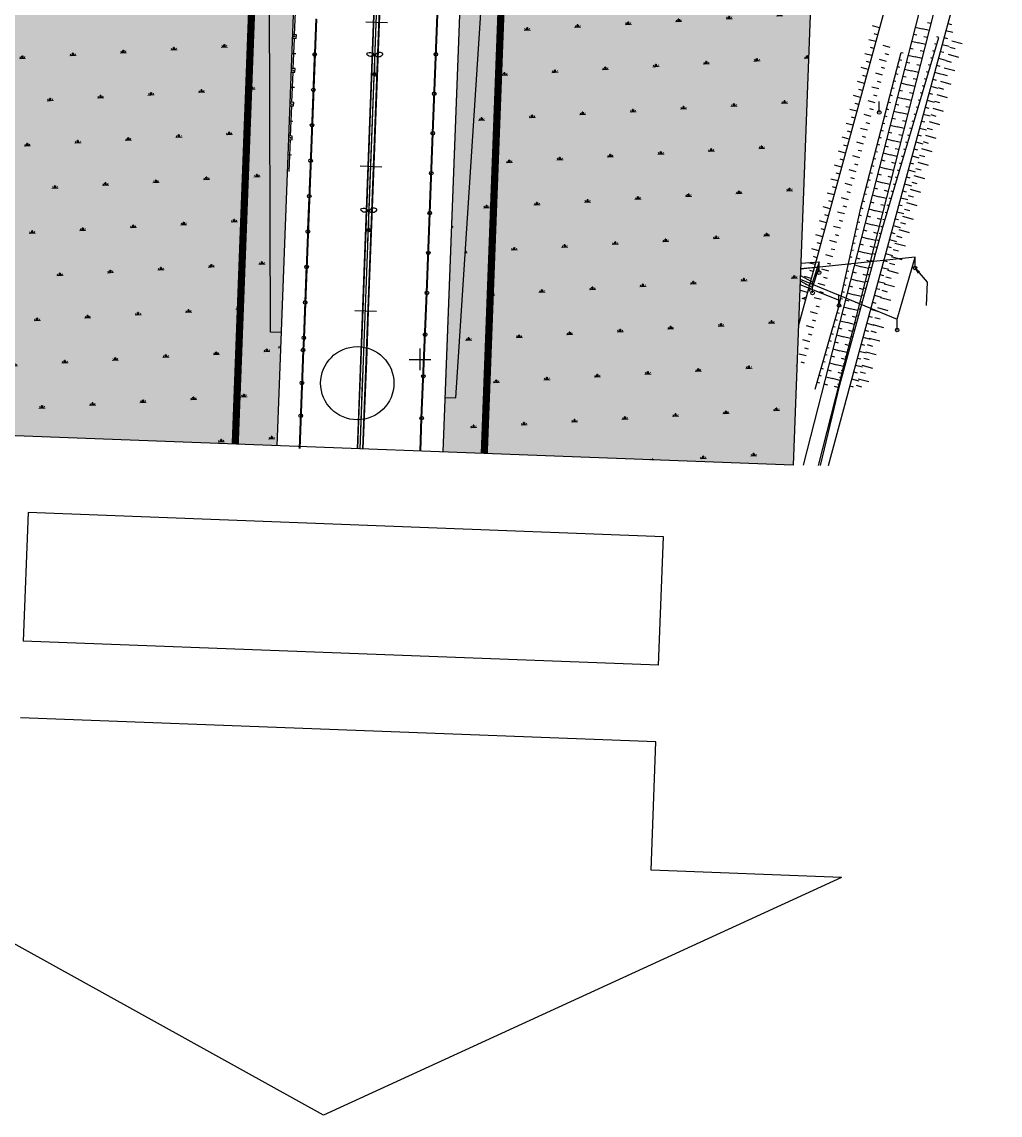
# Model space of a CAD drawing. Extents: x 577299 to 581055, y 2342699 to 2346415.
# Drawn here: x 580740 to 580875.4, y 2342698.6 to 2342850 of the extents above; entities that cross this region are included whole.
import ezdxf

# ---------------------------------------------------------------- set-up
doc = ezdxf.new("R2010")
doc.units = 0
doc.header["$LTSCALE"] = 10
doc.header["$MEASUREMENT"] = 0
for name, pattern in [('ACAD_ISO10W100', [18, 12, -3, 0, -3]), ('CENTER', [2, 1.25, -0.25, 0.25, -0.25]), ('HIDDEN', [0.375, 0.25, -0.125]), ('Tl-nbai2$0$DASHED', [1.5, 1, -0.5])]:
    doc.linetypes.add(name, pattern=pattern)
doc.layers.add('HTCayXanh', color=82, linetype='Continuous', lineweight=20)
for name, color, linetype in [('Long dg', 30, 'Continuous'), ('STALBL', 252, 'Continuous'), ('Tim dg', 6, 'CENTER'), ('Tl-nbai2$0$ELECTRICITY', 252, 'Continuous'), ('Tl-nbai2$0$ELECTRICITY_HTL', 252, 'Continuous'), ('Tl-nbai2$0$GIAOTHONG', 252, 'Continuous'), ('Tl-nbai2$0$KHUNG', 252, 'Continuous'), ('Tl-nbai2$0$KYHIEU', 252, 'Continuous'), ('Tl-nbai2$0$SOTHUA', 252, 'Continuous'), ('Tl-nbai2$0$TALY', 252, 'Continuous'), ('Tl-nbai2$0$THUYVAN', 252, 'Continuous'), ('Topo1$0$AO', 252, 'Continuous'), ('Topo1$0$BOMUONG', 252, 'Continuous'), ('Topo1$0$TALUY', 252, 'Continuous'), ('Vhe', 5, 'Continuous')]:
    doc.layers.add(name, color=color, linetype=linetype)

# ---------------------------------------------------------------- blocks, each defined once
blk = doc.blocks.new('Tl-nbai2$0$KDAY')
at = {"layer": 'Tl-nbai2$0$KYHIEU'}
blk.add_lwpolyline([(0, 0), (0, 1.5)], dxfattribs=at)
blk.add_circle((0, 0), 0.25, dxfattribs=at)
blk = doc.blocks.new('Tl-nbai2$0$LIGHT')
at = {"layer": 'Tl-nbai2$0$ELECTRICITY_HTL'}
for points in [[(-1.1, 2.92, -0.523652), (0, 2.5, -0.549376)], [(1.1, 2.92, 0.523652), (0, 2.5, 0.549376)], [(-0.05, 2.64, -0.420531), (-1.11, 2.75, -0.572241)], [(0.05, 2.64, 0.420531), (1.11, 2.75, 0.572241)]]:
    blk.add_lwpolyline(points, format="xyb", dxfattribs=at)
blk.add_lwpolyline([(0, 0), (0, 2.5)], dxfattribs=at)
for radius in [0.25, 0.125]:
    blk.add_circle((0, 0), radius, dxfattribs=at)
for centre, start, end in [((-0.95, 2.82), 146.5915, 201.9104), ((0.95, 2.82), 338.0896, 33.4085)]:
    blk.add_arc(centre, 0.178, start, end, dxfattribs=at)
blk = doc.blocks.new('STA_TIC')
blk.add_line((0, -0.04165), (0, 0.04165))
blk = doc.blocks.new('LBL_TIC')
blk.add_line((0, -0.04165), (0, 0.04165))

msp = doc.modelspace()

# ---------------------------------------------------------------- hatches: boundary and pattern name
at = {"layer": 'HTCayXanh', "extrusion": (-8.80861e-05, -0.0001149, 1)}
h = msp.add_hatch(dxfattribs=at)
h.set_pattern_fill('SWAMP', color=256, scale=7, angle=44.5822, style=0)
h.set_pattern_definition([(3.2147, (577864.825, 2342974.838), (3.15454, 6.24891), [0.875, -6.125]), (93.2147, (577865.262, 2342974.8625), (-3.834445, 5.8563667), [0.4375, -11.686856]), (93.2147, (577865.371, 2342974.8686), (-3.834445, 5.8563667), [0.35, -11.774356]), (93.2147, (577865.1527, 2342974.8564), (-3.834445, 5.8563667), [0.35, -11.774356]), (63.2147, (577865.4804, 2342974.875), (-3.834445, 5.856367), [0.28, -6.72]), (123.2147, (577865.0435, 2342974.85), (-6.988985, -0.392544), [0.28, -6.72])])
h.paths.add_polyline_path([(580732.15, 2342934.25), (580774.12, 2342919.06), (580774.37, 2342806.96), (580775.87, 2342806.9), (580775.28, 2342791.24), (580726.81, 2342793.07)])
h.paths.add_polyline_path([(580850.62, 2342891.36), (580846.73, 2342788.54), (580798.26, 2342790.37), (580798.56, 2342797.93), (580800.05, 2342797.88), (580807.11, 2342907.11)])
at = {"layer": 'Tim dg', "linetype": 'Continuous', "extrusion": (-8.80861e-05, -0.0001149, 1)}
h = msp.add_hatch(dxfattribs=at)
h.set_pattern_fill('HONEY', color=3, scale=20, angle=-90.4854, style=0)
h.set_pattern_definition([(269.514626, (580965.8098, 2346648.41), (2.1332186, -3.7682063), [2.5, -5]), (29.514626, (580965.8098, 2346648.41), (2.1967531, 3.7315246), [2.5, -5]), (329.514626, (580965.8098, 2346648.41), (4.3299716, -0.0366817), [-5, 2.5])])
h.paths.add_polyline_path([(580809.99, 2343098.88), (580811.48, 2343098.82), (580809.49, 2342968.95), (580805.18, 2342973.3)])
h.paths.add_polyline_path([(580782.47, 2342981.33), (580776.38, 2342978.71), (580785.78, 2343106.97), (580787.28, 2343106.91)])
h.paths.add_polyline_path([(580774.37, 2342806.96), (580775.87, 2342806.9), (580779.88, 2342912.85), (580774.12, 2342919.96)])
h.paths.add_polyline_path([(580807.1, 2342906.92), (580802.55, 2342903.78), (580798.47, 2342797.94), (580800.05, 2342797.88)])
h = msp.add_hatch(dxfattribs=at)
h.set_pattern_fill('HONEY', color=3, scale=20, angle=-90.4854, style=0)
h.set_pattern_definition([(269.514626, (580965.8098, 2346648.41), (2.1332186, -3.7682063), [2.5, -5]), (29.514626, (580965.8098, 2346648.41), (2.1967531, 3.7315246), [2.5, -5]), (329.514626, (580965.8098, 2346648.41), (4.3299716, -0.0366817), [-5, 2.5])])
h.paths.add_polyline_path([(580809.99, 2343098.88), (580811.48, 2343098.82), (580809.49, 2342968.95), (580805.18, 2342973.3)])
h.paths.add_polyline_path([(580782.47, 2342981.33), (580776.38, 2342978.71), (580785.78, 2343106.97), (580787.28, 2343106.91)])
h.paths.add_polyline_path([(580774.37, 2342806.96), (580775.87, 2342806.9), (580779.88, 2342912.85), (580774.12, 2342919.96)])
h.paths.add_polyline_path([(580807.1, 2342906.92), (580802.55, 2342903.78), (580798.47, 2342797.94), (580800.05, 2342797.88)])
h = msp.add_hatch(dxfattribs=at)
h.set_pattern_fill('DOTS', color=96, scale=30, angle=-0.1723, style=0)
h.set_pattern_definition([(359.82768, (580312.6662, 2344288.5223), (0.943135, 1.8721719), [0, -1.875])])
h.paths.add_polyline_path([(580732.15, 2342934.25), (580774.12, 2342919.06), (580774.37, 2342806.96), (580775.87, 2342806.9), (580775.28, 2342791.24), (580726.81, 2342793.07)])
h.paths.add_polyline_path([(580850.62, 2342891.36), (580846.73, 2342788.54), (580798.26, 2342790.37), (580798.56, 2342797.93), (580800.05, 2342797.88), (580807.11, 2342907.11)])

# ---------------------------------------------------------------- linework, layer by layer
at = {"layer": 'Long dg', "ltscale": 0.2, "extrusion": (-8.80861e-05, -0.0001149, 1)}
for p, q in [((580783.85, 2343018.09, 23.92), (580775.28, 2342791.26, 23.89)), ((580783.85, 2343018.09, 23.92), (580775.28, 2342791.26, 23.89)), ((580806.84, 2343017.21, 23.92), (580798.26, 2342790.39, 23.9)), ((580806.84, 2343017.21, 23.92), (580798.26, 2342790.39, 23.9)), ((580774.37, 2342806.98, 19.63), (580774.12, 2342919.99, 7.46)), ((580800.05, 2342797.89, 22.05), (580807.1, 2342906.94, 18.87)), ((580775.87, 2342806.92, 19.63), (580774.37, 2342806.98, 19.63)), ((580798.55, 2342797.95, 22.05), (580800.05, 2342797.89, 22.05))]:
    msp.add_line(p, q, dxfattribs=at)
at = {"layer": 'Tim dg', "linetype": 'ACAD_ISO10W100', "ltscale": 0.3, "extrusion": (-8.80861e-05, -0.0001149, 1), "elevation": 1.01}
msp.add_lwpolyline([(580844.56, 2344294.11), (580831.74, 2343960.74), (580822.05, 2343710.53), (580795.35, 2343017.63), (580786.77, 2342790.8)], dxfattribs=at)
at = {"layer": 'Tim dg', "linetype": 'ACAD_ISO10W100', "ltscale": 0.8, "extrusion": (-8.80861e-05, -0.0001149, 1), "elevation": 1.01}
msp.add_lwpolyline([(580844.56, 2344294.11), (580831.74, 2343960.74), (580822.05, 2343710.53), (580795.35, 2343017.63), (580786.77, 2342790.8)], dxfattribs=at)
at = {"layer": 'Tim dg', "linetype": 'HIDDEN', "ltscale": 10, "extrusion": (-8.80861e-05, -0.0001149, 1), "const_width": 1, "elevation": 1.01}
for points in [[(580809.55, 2343833.52), (580804.82, 2343711.2), (580778.11, 2343018.3), (580769.53, 2342791.45)], [(580809.55, 2343833.52), (580804.82, 2343711.2), (580778.11, 2343018.3), (580769.53, 2342791.45)], [(580844.02, 2343832.12), (580839.29, 2343709.86), (580812.58, 2343016.97), (580804.01, 2342790.15)], [(580844.02, 2343832.12), (580839.29, 2343709.86), (580812.58, 2343016.97), (580804.01, 2342790.15)]]:
    msp.add_lwpolyline(points, dxfattribs=at)
at = {"layer": 'Tim dg', "color": 160, "linetype": 'Continuous', "ltscale": 0.3, "extrusion": (-8.80861e-05, -0.0001149, 1), "elevation": 1.01}
for points in [[(580825.7, 2343814.47), (580821.68, 2343710.54), (580794.97, 2343017.65), (580786.4, 2342790.82)], [(580825.7, 2343814.47), (580821.68, 2343710.54), (580794.97, 2343017.65), (580786.4, 2342790.82)], [(580826.45, 2343814.44), (580822.43, 2343710.51), (580795.72, 2343017.62), (580787.15, 2342790.79)], [(580826.45, 2343814.44), (580822.43, 2343710.51), (580795.72, 2343017.62), (580787.15, 2342790.79)]]:
    msp.add_lwpolyline(points, dxfattribs=at)
at = {"layer": 'Tim dg', "color": 5, "linetype": 'Continuous', "extrusion": (-8.80861e-05, -0.0001149, 1)}
msp.add_circle((580786.4, 2342799.89, -340.36), 5.07, dxfattribs=at)
msp.add_circle((580786.4, 2342799.89, -340.36), 5.07, dxfattribs=at)
at = {"layer": 'Tl-nbai2$0$ELECTRICITY', "extrusion": (-8.80861e-05, -0.0001149, 1)}
for centre in [(580853.09, 2342810.66, -324.2), (580861.15, 2342807.26, -324.88)]:
    msp.add_circle(centre, 0.25, dxfattribs=at)
at = {"layer": 'Tl-nbai2$0$GIAOTHONG', "extrusion": (-8.80861e-05, -0.0001149, 1)}
for p, q in [((580789.02, 2342859.57, 4.24), (580787.2, 2342811.29, 4.09)), ((580789.7, 2342856.34, 4.23), (580788.74, 2342831.35, 4.14)), ((580788.74, 2342831.35, 4.14), (580787.97, 2342811.25, 4.05)), ((580787.2, 2342811.29, 4.09), (580786.62, 2342796.13, 3.97)), ((580787.97, 2342811.25, 4.05), (580787.68, 2342803.01, 4.02)), ((580787.68, 2342803.01, 4.02), (580787.16, 2342790.81, 3.95)), ((580786.62, 2342796.13, 3.97), (580786.42, 2342790.84, 3.94))]:
    msp.add_line(p, q, dxfattribs=at)
at = {"layer": 'Tl-nbai2$0$GIAOTHONG', "linetype": 'Tl-nbai2$0$DASHED', "extrusion": (-8.80861e-05, -0.0001149, 1)}
for p, q in [((580796.85, 2342834.53, 3.99), (580797.72, 2342856.4, 4.06)), ((580779.01, 2342806.2, 3.89), (580780.69, 2342850.35, 4.03)), ((580796.04, 2342812.43, 3.9), (580796.85, 2342834.53, 3.99)), ((580795.31, 2342795.09, 3.83), (580796.04, 2342812.43, 3.9)), ((580778.42, 2342790.86, 3.79), (580779.01, 2342806.2, 3.89)), ((580795.13, 2342790.51, 3.79), (580795.31, 2342795.09, 3.83))]:
    msp.add_line(p, q, dxfattribs=at)
at = {"layer": 'Tl-nbai2$0$KHUNG', "extrusion": (-8.80861e-05, -0.0001149, 1)}
for p, q in [((580795.11, 2342801.7, -14.76), (580795.12, 2342804.7, -14.76)), ((580793.61, 2342803.2, -14.76), (580796.61, 2342803.19, -14.76))]:
    msp.add_line(p, q, dxfattribs=at)
at = {"layer": 'Tl-nbai2$0$KYHIEU', "extrusion": (-8.80861e-05, -0.0001149, 1)}
for p, q in [((580796.81, 2342834.53, 3.99), (580797.68, 2342856.4, 4.06)), ((580796.89, 2342834.53, 3.99), (580797.76, 2342856.39, 4.06)), ((580777.73, 2342848.17, 4.01), (580777.9, 2342852.34, 4.02)), ((580780.65, 2342850.36, 4.03), (580778.96, 2342806.2, 3.89)), ((580780.74, 2342850.35, 4.03), (580779.05, 2342806.19, 3.89)), ((580777.48, 2342848.18, 4.01), (580777.46, 2342847.68, 4.01)), ((580777.46, 2342847.68, 4.01), (580777.96, 2342847.66, 4.01)), ((580777.98, 2342848.16, 4.01), (580777.48, 2342848.18, 4.01)), ((580777.54, 2342843.49, 4), (580777.71, 2342847.67, 4.01)), ((580777.96, 2342847.66, 4.01), (580777.98, 2342848.16, 4.01)), ((580777.38, 2342845.59, 4.01), (580777.88, 2342845.57, 4.01)), ((580777.29, 2342843.5, 4), (580777.27, 2342843.01, 4)), ((580777.27, 2342843.01, 4), (580777.77, 2342842.98, 4)), ((580777.79, 2342843.48, 4), (580777.29, 2342843.5, 4)), ((580777.35, 2342838.82, 3.99), (580777.52, 2342842.99, 4)), ((580777.77, 2342842.98, 4), (580777.79, 2342843.48, 4)), ((580777.19, 2342840.92, 4), (580777.69, 2342840.9, 4)), ((580777.1, 2342838.83, 3.99), (580777.08, 2342838.33, 3.99)), ((580777.08, 2342838.33, 3.99), (580777.58, 2342838.31, 3.99)), ((580777.6, 2342838.81, 3.99), (580777.1, 2342838.83, 3.99)), ((580777.16, 2342834.15, 3.98), (580777.33, 2342838.32, 3.99)), ((580777.58, 2342838.31, 3.99), (580777.6, 2342838.81, 3.99)), ((580777, 2342836.24, 3.98), (580777.5, 2342836.22, 3.98)), ((580776.91, 2342834.16, 3.98), (580776.89, 2342833.66, 3.98)), ((580776.89, 2342833.66, 3.98), (580777.39, 2342833.64, 3.98)), ((580777.41, 2342834.14, 3.98), (580776.91, 2342834.16, 3.98)), ((580776.96, 2342829.22, 3.97), (580777.14, 2342833.65, 3.98)), ((580777.39, 2342833.64, 3.98), (580777.41, 2342834.14, 3.98)), ((580795.99, 2342812.43, 3.9), (580796.81, 2342834.53, 3.99)), ((580796.08, 2342812.42, 3.9), (580796.89, 2342834.53, 3.99)), ((580776.81, 2342831.57, 3.97), (580777.31, 2342831.55, 3.97)), ((580863.62, 2342817.37, -5), (580847.76, 2342815.7, -5.16)), ((580847.79, 2342816.52, -4.14), (580850.35, 2342816.74, -4.14)), ((580850.35, 2342816.74, -4.14), (580849.44, 2342813.92, -4.09)), ((580861.16, 2342808.78, -4.53), (580863.62, 2342817.37, -5)), ((580850.34, 2342815.99, -4.14), (580847.76, 2342815.77, -4.14)), ((580849.44, 2342813.17, -4.09), (580850.34, 2342815.99, -4.14)), ((580847.68, 2342813.6, -4.74), (580853.1, 2342811.43, -3.85)), ((580847.7, 2342814.31, -5.08), (580861.16, 2342808.78, -4.53)), ((580847.7, 2342814.09, -4.11), (580849.44, 2342813.17, -4.09)), ((580849.44, 2342813.92, -4.09), (580847.72, 2342814.82, -4.11)), ((580795.26, 2342795.09, 3.83), (580795.99, 2342812.43, 3.9)), ((580795.35, 2342795.09, 3.83), (580796.08, 2342812.42, 3.9)), ((580778.96, 2342806.2, 3.89), (580778.86, 2342804.51, 3.85)), ((580779.05, 2342806.19, 3.89), (580778.95, 2342804.51, 3.85)), ((580778.86, 2342804.51, 3.85), (580778.37, 2342790.87, 3.79)), ((580778.95, 2342804.51, 3.85), (580778.46, 2342790.86, 3.79)), ((580795.09, 2342790.51, 3.79), (580795.26, 2342795.09, 3.83)), ((580795.18, 2342790.51, 3.79), (580795.35, 2342795.09, 3.83))]:
    msp.add_line(p, q, dxfattribs=at)
at = {"layer": 'Tl-nbai2$0$KYHIEU', "color": 242, "extrusion": (-8.80861e-05, -0.0001149, 1)}
for centre in [(580780.5, 2342845.43, -316.34), (580797.28, 2342845.44, -316.32), (580780.32, 2342840.52, -316.35), (580797.06, 2342839.98, -316.34), (580780.13, 2342835.61, -316.37), (580796.85, 2342834.51, -316.36), (580779.94, 2342830.71, -316.38), (580796.64, 2342828.98, -316.38), (580779.75, 2342825.8, -316.4), (580796.44, 2342823.46, -316.4), (580779.57, 2342820.9, -316.41), (580796.24, 2342817.93, -316.43), (580779.38, 2342815.99, -316.43), (580796.04, 2342812.4, -316.45), (580779.19, 2342811.08, -316.44), (580779, 2342806.18, -316.46), (580795.79, 2342806.63, -316.47), (580778.9, 2342804.49, -316.5), (580778.74, 2342799.94, -316.52), (580795.55, 2342800.85, -316.5), (580778.58, 2342795.39, -316.53), (580795.31, 2342795.07, -316.52)]:
    msp.add_circle(centre, 0.25, dxfattribs=at)
for p in [(580777.72, 2342847.92, 4.01), (580777.53, 2342843.24, 4), (580777.34, 2342838.57, 3.99), (580777.15, 2342833.9, 3.98), (580799.6, 2342821.58, 3.87)]:
    msp.add_point(p, dxfattribs=at)
at = {"layer": 'Tl-nbai2$0$SOTHUA', "extrusion": (-8.80861e-05, -0.0001149, 1)}
for p, q in [((580863.62, 2342815.87, -5.01), (580865.3, 2342813.92, -14.76)), ((580863.62, 2342815.87, -14.76), (580864.26, 2342815.32, -14.76)), ((580863.62, 2342815.87, -14.76), (580864.07, 2342815.16, -14.76)), ((580865.3, 2342813.92, -14.76), (580865.15, 2342810.69, -14.76))]:
    msp.add_line(p, q, dxfattribs=at)
at = {"layer": 'Tl-nbai2$0$TALY', "extrusion": (-8.80861e-05, -0.0001149, 1)}
for p, q in [((580866.66, 2342846.83, -3.59), (580866.37, 2342846.91, -3.89)), ((580866.94, 2342847.8, -3.59), (580866.66, 2342847.89, -3.89)), ((580868.72, 2342847.35, -3.74), (580870.17, 2342846.95, -5.24)), ((580860.19, 2342846.4, -3.9), (580859.23, 2342846.66, -4.9)), ((580859.45, 2342845.57, -4.4), (580859.93, 2342845.44, -3.9)), ((580861.71, 2342845.72, -3.81), (580862, 2342845.65, -4.11)), ((580866.37, 2342845.86, -3.6), (580866.08, 2342845.94, -3.9)), ((580868.2, 2342845.48, -3.74), (580869.64, 2342845.08, -5.24)), ((580869.18, 2342846.21, -4.49), (580868.46, 2342846.42, -3.74)), ((580859.67, 2342844.49, -3.9), (580858.7, 2342844.75, -4.9)), ((580861.2, 2342843.77, -3.78), (580861.49, 2342843.69, -4.08)), ((580861.45, 2342844.75, -3.79), (580861.74, 2342844.67, -4.09)), ((580865.79, 2342843.91, -3.61), (580865.51, 2342844, -3.91)), ((580866.08, 2342844.88, -3.6), (580865.79, 2342844.97, -3.9)), ((580868.66, 2342844.35, -4.49), (580867.94, 2342844.55, -3.74)), ((580859.14, 2342842.58, -3.9), (580858.18, 2342842.84, -4.9)), ((580858.92, 2342843.66, -4.4), (580859.4, 2342843.53, -3.9)), ((580860.94, 2342842.79, -3.76), (580861.23, 2342842.71, -4.06)), ((580865.51, 2342842.94, -3.61), (580865.22, 2342843.02, -3.91)), ((580868.13, 2342842.48, -4.49), (580867.41, 2342842.68, -3.74)), ((580867.67, 2342843.61, -3.74), (580869.12, 2342843.21, -5.24)), ((580858.61, 2342840.67, -3.89), (580857.65, 2342840.93, -4.89)), ((580858.4, 2342841.76, -4.4), (580858.88, 2342841.62, -3.9)), ((580860.43, 2342840.83, -3.72), (580860.72, 2342840.76, -4.02)), ((580860.69, 2342841.81, -3.74), (580860.98, 2342841.73, -4.04)), ((580864.93, 2342840.99, -3.62), (580864.64, 2342841.08, -3.92)), ((580865.22, 2342841.97, -3.62), (580864.93, 2342842.05, -3.92)), ((580867.61, 2342840.61, -4.49), (580866.89, 2342840.81, -3.74)), ((580867.15, 2342841.75, -3.74), (580868.59, 2342841.34, -5.24)), ((580857.87, 2342839.85, -4.39), (580858.35, 2342839.71, -3.89)), ((580860.18, 2342839.85, -3.71), (580860.47, 2342839.78, -4.01)), ((580864.65, 2342840.02, -3.63), (580864.36, 2342840.11, -3.93)), ((580866.62, 2342839.88, -3.74), (580868.07, 2342839.47, -5.24)), ((580858.09, 2342838.76, -3.89), (580857.12, 2342839.03, -4.89)), ((580857.34, 2342837.94, -4.39), (580857.83, 2342837.8, -3.89)), ((580859.67, 2342837.89, -3.67), (580859.96, 2342837.82, -3.97)), ((580859.92, 2342838.87, -3.69), (580860.21, 2342838.8, -3.99)), ((580864.07, 2342838.08, -3.64), (580863.78, 2342838.16, -3.94)), ((580864.36, 2342839.05, -3.63), (580864.07, 2342839.13, -3.93)), ((580866.1, 2342838.01, -3.74), (580867.54, 2342837.6, -5.24)), ((580867.08, 2342838.74, -4.49), (580866.36, 2342838.94, -3.74)), ((580857.56, 2342836.85, -3.89), (580856.6, 2342837.12, -4.89)), ((580859.41, 2342836.92, -3.65), (580859.7, 2342836.84, -3.95)), ((580863.5, 2342836.13, -3.65), (580863.21, 2342836.22, -3.95)), ((580863.78, 2342837.1, -3.64), (580863.5, 2342837.19, -3.94)), ((580866.56, 2342836.87, -4.49), (580865.84, 2342837.07, -3.74)), ((580857.04, 2342834.94, -3.89), (580856.07, 2342835.21, -4.89)), ((580856.82, 2342836.03, -4.39), (580857.3, 2342835.9, -3.89)), ((580858.9, 2342834.96, -3.62), (580859.19, 2342834.88, -3.92)), ((580859.16, 2342835.94, -3.64), (580859.45, 2342835.86, -3.94)), ((580863.21, 2342835.16, -3.65), (580862.92, 2342835.24, -3.95)), ((580866.03, 2342835, -4.48), (580865.31, 2342835.21, -3.73)), ((580865.58, 2342836.14, -3.73), (580867.02, 2342835.73, -5.23)), ((580856.51, 2342833.03, -3.88), (580855.55, 2342833.3, -4.88)), ((580856.29, 2342834.12, -4.38), (580856.77, 2342833.99, -3.88)), ((580858.65, 2342833.98, -3.6), (580858.94, 2342833.9, -3.9)), ((580862.63, 2342833.21, -3.66), (580862.35, 2342833.3, -3.96)), ((580862.92, 2342834.19, -3.66), (580862.63, 2342834.27, -3.96)), ((580865.51, 2342833.13, -4.48), (580864.79, 2342833.34, -3.73)), ((580865.05, 2342834.27, -3.73), (580866.49, 2342833.87, -5.23)), ((580855.77, 2342832.21, -4.38), (580856.25, 2342832.08, -3.88)), ((580858.14, 2342832.02, -3.57), (580858.43, 2342831.95, -3.87)), ((580858.39, 2342833, -3.58), (580858.69, 2342832.93, -3.88)), ((580862.35, 2342832.24, -3.67), (580862.06, 2342832.33, -3.97)), ((580864.53, 2342832.4, -3.73), (580865.97, 2342832, -5.23)), ((580855.99, 2342831.12, -3.88), (580855.02, 2342831.39, -4.88)), ((580855.24, 2342830.3, -4.38), (580855.72, 2342830.17, -3.88)), ((580857.89, 2342831.04, -3.55), (580858.18, 2342830.97, -3.85)), ((580861.77, 2342830.3, -3.68), (580861.48, 2342830.38, -3.98)), ((580862.06, 2342831.27, -3.67), (580861.77, 2342831.35, -3.97)), ((580864, 2342830.53, -3.73), (580865.44, 2342830.13, -5.23)), ((580864.98, 2342831.27, -4.48), (580864.26, 2342831.47, -3.73)), ((580855.46, 2342829.21, -3.88), (580854.5, 2342829.48, -4.88)), ((580857.38, 2342829.09, -3.51), (580857.67, 2342829.01, -3.81)), ((580857.63, 2342830.07, -3.53), (580857.92, 2342829.99, -3.83)), ((580861.48, 2342829.32, -3.68), (580861.2, 2342829.41, -3.98)), ((580863.48, 2342828.67, -3.73), (580864.92, 2342828.26, -5.23)), ((580864.46, 2342829.4, -4.48), (580863.74, 2342829.6, -3.73)), ((580854.93, 2342827.31, -3.87), (580853.97, 2342827.57, -4.87)), ((580854.71, 2342828.39, -4.38), (580855.2, 2342828.26, -3.88)), ((580856.87, 2342827.13, -3.48), (580857.16, 2342827.05, -3.78)), ((580857.12, 2342828.11, -3.5), (580857.41, 2342828.03, -3.8)), ((580860.91, 2342827.38, -3.69), (580860.62, 2342827.46, -3.99)), ((580861.2, 2342828.35, -3.69), (580860.91, 2342828.44, -3.99)), ((580863.94, 2342827.53, -4.48), (580863.21, 2342827.73, -3.73)), ((580854.4, 2342825.33, -3.88), (580853.43, 2342825.59, -4.88)), ((580854.18, 2342826.45, -4.38), (580854.66, 2342826.32, -3.88)), ((580856.61, 2342826.15, -3.46), (580856.9, 2342826.08, -3.76)), ((580860.62, 2342826.41, -3.7), (580860.33, 2342826.49, -4)), ((580863.41, 2342825.66, -4.48), (580862.69, 2342825.86, -3.73)), ((580862.95, 2342826.8, -3.73), (580864.39, 2342826.39, -5.23)), ((580853.64, 2342824.47, -4.38), (580854.13, 2342824.34, -3.88)), ((580856.1, 2342824.19, -3.42), (580856.39, 2342824.12, -3.72)), ((580856.36, 2342825.17, -3.44), (580856.65, 2342825.1, -3.74)), ((580860.05, 2342824.46, -3.71), (580859.76, 2342824.55, -4.01)), ((580860.33, 2342825.43, -3.7), (580860.05, 2342825.52, -4)), ((580862.43, 2342824.93, -3.73), (580863.87, 2342824.52, -5.23)), ((580853.86, 2342823.35, -3.89), (580852.89, 2342823.61, -4.89)), ((580855.89, 2342823.23, -3.45), (580856.18, 2342823.16, -3.75)), ((580859.47, 2342822.51, -3.72), (580859.18, 2342822.6, -4.02)), ((580859.76, 2342823.49, -3.71), (580859.47, 2342823.57, -4.01)), ((580861.9, 2342823.06, -3.73), (580863.35, 2342822.65, -5.23)), ((580862.89, 2342823.79, -4.48), (580862.16, 2342823.99, -3.73)), ((580853.32, 2342821.37, -3.89), (580852.35, 2342821.64, -4.89)), ((580853.11, 2342822.49, -4.39), (580853.59, 2342822.36, -3.89)), ((580855.46, 2342821.3, -3.52), (580855.75, 2342821.23, -3.82)), ((580855.67, 2342822.26, -3.49), (580855.97, 2342822.2, -3.79)), ((580859.18, 2342821.54, -3.72), (580858.9, 2342821.62, -4.02)), ((580861.38, 2342821.19, -3.73), (580862.82, 2342820.79, -5.23)), ((580862.36, 2342821.92, -4.48), (580861.64, 2342822.13, -3.73)), ((580852.78, 2342819.4, -3.9), (580851.82, 2342819.66, -4.9)), ((580852.57, 2342820.52, -4.39), (580853.05, 2342820.38, -3.89)), ((580855.24, 2342820.33, -3.55), (580855.54, 2342820.27, -3.85)), ((580858.67, 2342819.64, -3.73), (580858.38, 2342819.72, -4.03)), ((580858.93, 2342820.59, -3.73), (580858.64, 2342820.67, -4.03)), ((580861.84, 2342820.05, -4.48), (580861.11, 2342820.26, -3.73)), ((580852.03, 2342818.54, -4.4), (580852.51, 2342818.41, -3.9)), ((580854.81, 2342818.4, -3.61), (580855.11, 2342818.34, -3.91)), ((580855.03, 2342819.37, -3.58), (580855.32, 2342819.3, -3.88)), ((580858.41, 2342818.69, -3.73), (580858.12, 2342818.77, -4.03)), ((580861.32, 2342818.19, -4.47), (580860.6, 2342818.38, -3.72)), ((580860.85, 2342819.32, -3.72), (580862.3, 2342818.92, -5.22)), ((580852.24, 2342817.42, -3.9), (580851.28, 2342817.68, -4.9)), ((580851.49, 2342816.56, -4.4), (580851.97, 2342816.43, -3.9)), ((580854.38, 2342816.47, -3.67), (580854.68, 2342816.41, -3.97)), ((580854.6, 2342817.44, -3.64), (580854.89, 2342817.37, -3.94)), ((580857.89, 2342816.79, -3.73), (580857.6, 2342816.87, -4.03)), ((580858.15, 2342817.74, -3.73), (580857.86, 2342817.82, -4.03)), ((580860.81, 2342816.31, -4.47), (580860.09, 2342816.5, -3.72)), ((580860.34, 2342817.44, -3.72), (580861.79, 2342817.05, -5.22)), ((580851.7, 2342815.44, -3.91), (580850.74, 2342815.7, -4.91)), ((580854.17, 2342815.5, -3.7), (580854.46, 2342815.44, -4)), ((580857.37, 2342814.89, -3.73), (580857.08, 2342814.97, -4.03)), ((580857.63, 2342815.84, -3.73), (580857.34, 2342815.92, -4.03)), ((580859.83, 2342815.56, -3.72), (580861.28, 2342815.17, -5.22)), ((580851.17, 2342813.46, -3.91), (580850.2, 2342813.73, -4.91)), ((580850.95, 2342814.58, -4.41), (580851.44, 2342814.45, -3.91)), ((580853.74, 2342813.57, -3.76), (580854.03, 2342813.51, -4.06)), ((580853.95, 2342814.54, -3.73), (580854.25, 2342814.47, -4.03)), ((580857.11, 2342813.94, -3.73), (580856.82, 2342814.02, -4.03)), ((580859.33, 2342813.68, -3.72), (580860.78, 2342813.29, -5.22)), ((580860.31, 2342814.43, -4.47), (580859.58, 2342814.62, -3.72)), ((580849.01, 2342812.65, -5.03), (580849.17, 2342813.12, -5.53)), ((580849.01, 2342812.65, -5.03), (580849.17, 2342813.12, -5.53)), ((580850.42, 2342812.61, -4.41), (580850.9, 2342812.48, -3.91)), ((580853.52, 2342812.61, -3.79), (580853.82, 2342812.54, -4.09)), ((580856.59, 2342812.04, -3.73), (580856.3, 2342812.12, -4.03)), ((580856.85, 2342812.99, -3.73), (580856.56, 2342813.07, -4.03)), ((580859.8, 2342812.54, -4.47), (580859.07, 2342812.74, -3.72)), ((580848.53, 2342811.85, -4.96), (580848.08, 2342811.64, -5.46)), ((580850.63, 2342811.49, -3.92), (580849.66, 2342811.75, -4.92)), ((580849.89, 2342810.64, -4.42), (580850.37, 2342810.51, -3.92)), ((580853.1, 2342810.68, -3.85), (580853.39, 2342810.6, -4.15)), ((580853.31, 2342811.64, -3.82), (580853.6, 2342811.58, -4.12)), ((580856.33, 2342811.09, -3.73), (580856.04, 2342811.17, -4.03)), ((580858.82, 2342811.8, -3.72), (580860.27, 2342811.41, -5.22)), ((580850.11, 2342809.54, -3.93), (580849.14, 2342809.8, -4.93)), ((580852.82, 2342809.71, -3.85), (580853.11, 2342809.63, -4.15)), ((580855.82, 2342809.19, -3.73), (580855.53, 2342809.26, -4.03)), ((580856.08, 2342810.14, -3.73), (580855.79, 2342810.22, -4.03)), ((580858.78, 2342808.78, -4.46), (580858.06, 2342808.98, -3.71)), ((580858.44, 2342810.38, -3.71), (580859.88, 2342809.99, -5.21)), ((580849.59, 2342807.6, -3.94), (580848.62, 2342807.85, -4.94)), ((580849.37, 2342808.7, -4.43), (580849.85, 2342808.57, -3.93)), ((580852.28, 2342807.78, -3.84), (580852.56, 2342807.7, -4.14)), ((580852.55, 2342808.74, -3.85), (580852.84, 2342808.66, -4.15)), ((580855.56, 2342808.24, -3.73), (580855.27, 2342808.31, -4.03)), ((580857.8, 2342808.04, -3.71), (580859.25, 2342807.65, -5.21)), ((580849.07, 2342805.65, -3.95), (580848.1, 2342805.91, -4.95)), ((580848.85, 2342806.75, -4.44), (580849.33, 2342806.62, -3.94)), ((580852, 2342806.81, -3.84), (580852.29, 2342806.73, -4.14)), ((580855.04, 2342806.33, -3.73), (580854.75, 2342806.41, -4.03)), ((580855.3, 2342807.28, -3.73), (580855.01, 2342807.36, -4.03)), ((580857.29, 2342806.16, -3.71), (580858.74, 2342805.77, -5.21)), ((580858.27, 2342806.9, -4.46), (580857.55, 2342807.1, -3.71)), ((580848.33, 2342804.81, -4.45), (580848.81, 2342804.68, -3.95)), ((580851.46, 2342804.88, -3.84), (580851.74, 2342804.8, -4.14)), ((580851.73, 2342805.84, -3.84), (580852.02, 2342805.76, -4.14)), ((580854.52, 2342804.43, -3.74), (580854.23, 2342804.51, -4.04)), ((580854.78, 2342805.38, -3.73), (580854.49, 2342805.46, -4.03)), ((580857.76, 2342805.02, -4.46), (580857.04, 2342805.22, -3.71)), ((580848.55, 2342803.71, -3.96), (580847.58, 2342803.96, -4.96)), ((580847.81, 2342802.86, -4.46), (580848.29, 2342802.73, -3.96)), ((580850.91, 2342802.94, -3.84), (580851.2, 2342802.86, -4.14)), ((580851.18, 2342803.91, -3.84), (580851.47, 2342803.83, -4.14)), ((580854.26, 2342803.48, -3.74), (580853.97, 2342803.56, -4.04)), ((580857.26, 2342803.14, -4.46), (580856.53, 2342803.34, -3.71)), ((580856.79, 2342804.28, -3.71), (580858.24, 2342803.89, -5.21)), ((580850.64, 2342801.98, -3.84), (580850.92, 2342801.9, -4.14)), ((580853.74, 2342801.58, -3.74), (580853.45, 2342801.66, -4.04)), ((580854, 2342802.53, -3.74), (580853.71, 2342802.61, -4.04)), ((580856.75, 2342801.26, -4.45), (580856.02, 2342801.46, -3.7)), ((580856.28, 2342802.4, -3.7), (580857.73, 2342802.01, -5.2)), ((580850.09, 2342800.04, -3.84), (580850.38, 2342799.96, -4.14)), ((580850.36, 2342801.01, -3.84), (580850.65, 2342800.93, -4.14)), ((580853.48, 2342800.63, -3.74), (580853.19, 2342800.71, -4.04)), ((580855.77, 2342800.52, -3.7), (580857.22, 2342800.13, -5.2)), ((580853.23, 2342799.68, -3.74), (580852.93, 2342799.76, -4.04)), ((580856.24, 2342799.38, -4.45), (580855.52, 2342799.58, -3.7))]:
    msp.add_line(p, q, dxfattribs=at)
at = {"layer": 'Tl-nbai2$0$THUYVAN', "extrusion": (-8.80861e-05, -0.0001149, 1)}
for p, q in [((580859.18, 2342821.54, -3.72), (580866.94, 2342847.8, -3.59)), ((580856.1, 2342824.19, -3.42), (580861.71, 2342845.72, -3.81)), ((580853.1, 2342810.68, -3.85), (580856.1, 2342824.19, -3.42)), ((580853.23, 2342799.68, -3.74), (580859.18, 2342821.54, -3.72)), ((580849.82, 2342799.08, -3.84), (580853.1, 2342810.68, -3.85)), ((580850.55, 2342788.53, -3.47), (580853.23, 2342799.68, -3.74))]:
    msp.add_line(p, q, dxfattribs=at)
at = {"layer": 'Topo1$0$AO', "extrusion": (-8.80861e-05, -0.0001149, 1)}
msp.add_line((580866.84, 2342879.06, -14.75), (580847.46, 2342807.78, -14.76), dxfattribs=at)
at = {"layer": 'Topo1$0$BOMUONG', "extrusion": (-8.80861e-05, -0.0001149, 1)}
for p, q in [((580866.37, 2342859.89, -14.75), (580848.13, 2342788.55, -14.76)), ((580868.3, 2342859.4, -14.75), (580850.19, 2342788.53, -14.76))]:
    msp.add_line(p, q, dxfattribs=at)
at = {"layer": 'Topo1$0$BOMUONG', "extrusion": (-8.80861e-05, -0.0001149, 1), "elevation": 1.01}
msp.add_lwpolyline([(580964.61, 2342825.33), (580869.84, 2342855.91), (580851.61, 2342788.49)], dxfattribs=at)
at = {"layer": 'Topo1$0$TALUY', "extrusion": (-8.80861e-05, -0.0001149, 1)}
for p, q in [((580865.83, 2342849.71, -14.75), (580865.34, 2342849.83, -14.75)), ((580858.71, 2342849.15, -14.75), (580857.74, 2342849.41, -14.75)), ((580858.44, 2342848.18, -14.75), (580857.96, 2342848.32, -14.75)), ((580863.4, 2342848.27, -14.75), (580863.88, 2342848.14, -14.75)), ((580863.64, 2342849.24, -14.75), (580864.61, 2342848.99, -14.75)), ((580865.58, 2342848.74, -14.75), (580864.61, 2342848.99, -14.75)), ((580867.91, 2342848.77, -14.75), (580868.87, 2342848.51, -14.75)), ((580868.17, 2342849.73, -14.75), (580868.65, 2342849.6, -14.75)), ((580858.18, 2342847.22, -14.75), (580857.22, 2342847.48, -14.75)), ((580863.15, 2342847.3, -14.75), (580864.12, 2342847.05, -14.75)), ((580865.09, 2342846.8, -14.75), (580864.12, 2342847.05, -14.75)), ((580865.33, 2342847.77, -14.75), (580864.85, 2342847.9, -14.75)), ((580867.38, 2342846.84, -14.75), (580868.35, 2342846.58, -14.75)), ((580867.65, 2342847.8, -14.75), (580868.13, 2342847.67, -14.75)), ((580857.66, 2342845.29, -14.75), (580856.69, 2342845.55, -14.75)), ((580857.92, 2342846.25, -14.75), (580857.44, 2342846.39, -14.75)), ((580862.65, 2342845.36, -14.75), (580863.62, 2342845.11, -14.75)), ((580862.9, 2342846.33, -14.75), (580863.38, 2342846.21, -14.75)), ((580864.84, 2342845.84, -14.75), (580864.35, 2342845.96, -14.75)), ((580867.12, 2342845.87, -14.75), (580867.61, 2342845.74, -14.75)), ((580857.39, 2342844.32, -14.75), (580856.91, 2342844.46, -14.75)), ((580862.41, 2342844.39, -14.75), (580862.89, 2342844.27, -14.75)), ((580864.59, 2342844.87, -14.75), (580863.62, 2342845.11, -14.75)), ((580864.34, 2342843.9, -14.75), (580863.86, 2342844.02, -14.75)), ((580866.6, 2342843.94, -14.75), (580867.08, 2342843.81, -14.75)), ((580866.86, 2342844.91, -14.75), (580867.83, 2342844.65, -14.75)), ((580857.13, 2342843.36, -14.75), (580856.17, 2342843.62, -14.75)), ((580856.87, 2342842.39, -14.75), (580856.39, 2342842.53, -14.75)), ((580861.91, 2342842.45, -14.75), (580862.39, 2342842.33, -14.75)), ((580862.16, 2342843.42, -14.75), (580863.13, 2342843.18, -14.75)), ((580864.1, 2342842.93, -14.75), (580863.13, 2342843.18, -14.75)), ((580866.34, 2342842.98, -14.75), (580867.31, 2342842.72, -14.75)), ((580856.61, 2342841.43, -14.75), (580855.64, 2342841.69, -14.75)), ((580861.66, 2342841.49, -14.75), (580862.63, 2342841.24, -14.75)), ((580863.6, 2342840.99, -14.75), (580862.63, 2342841.24, -14.75)), ((580863.85, 2342841.96, -14.75), (580863.36, 2342842.08, -14.75)), ((580865.82, 2342841.05, -14.75), (580866.78, 2342840.79, -14.75)), ((580866.08, 2342842.01, -14.75), (580866.56, 2342841.88, -14.75)), ((580856.08, 2342839.5, -14.75), (580855.12, 2342839.76, -14.75)), ((580856.34, 2342840.46, -14.75), (580855.86, 2342840.6, -14.75)), ((580861.17, 2342839.55, -14.75), (580862.14, 2342839.3, -14.75)), ((580861.41, 2342840.52, -14.75), (580861.9, 2342840.39, -14.75)), ((580863.1, 2342839.05, -14.75), (580862.14, 2342839.3, -14.75)), ((580863.35, 2342840.02, -14.75), (580862.87, 2342840.15, -14.75)), ((580865.56, 2342840.08, -14.75), (580866.04, 2342839.95, -14.75)), ((580855.56, 2342837.57, -14.75), (580854.59, 2342837.83, -14.75)), ((580855.82, 2342838.53, -14.75), (580855.34, 2342838.67, -14.75)), ((580860.92, 2342838.58, -14.75), (580861.4, 2342838.46, -14.75)), ((580862.86, 2342838.08, -14.75), (580862.37, 2342838.21, -14.75)), ((580865.04, 2342838.15, -14.75), (580865.52, 2342838.02, -14.75)), ((580865.3, 2342839.12, -14.75), (580866.26, 2342838.85, -14.75)), ((580855.3, 2342836.6, -14.75), (580854.81, 2342836.74, -14.75)), ((580860.42, 2342836.64, -14.75), (580860.91, 2342836.52, -14.75)), ((580860.67, 2342837.61, -14.75), (580861.64, 2342837.36, -14.75)), ((580862.61, 2342837.12, -14.75), (580861.64, 2342837.36, -14.75)), ((580862.36, 2342836.15, -14.75), (580861.88, 2342836.27, -14.75)), ((580864.51, 2342836.22, -14.75), (580865, 2342836.09, -14.75)), ((580864.77, 2342837.18, -14.75), (580865.74, 2342836.92, -14.75)), ((580855.03, 2342835.64, -14.75), (580854.07, 2342835.9, -14.75)), ((580854.77, 2342834.67, -14.75), (580854.29, 2342834.81, -14.75)), ((580859.93, 2342834.7, -14.75), (580860.41, 2342834.58, -14.75)), ((580860.18, 2342835.67, -14.75), (580861.15, 2342835.43, -14.75)), ((580862.11, 2342835.18, -14.75), (580861.15, 2342835.43, -14.75)), ((580864.25, 2342835.25, -14.75), (580865.22, 2342834.99, -14.75)), ((580854.51, 2342833.71, -14.75), (580853.54, 2342833.97, -14.75)), ((580859.68, 2342833.74, -14.75), (580860.65, 2342833.49, -14.75)), ((580861.62, 2342833.24, -14.75), (580860.65, 2342833.49, -14.75)), ((580861.87, 2342834.21, -14.75), (580861.38, 2342834.33, -14.75)), ((580863.73, 2342833.32, -14.75), (580864.7, 2342833.06, -14.75)), ((580863.99, 2342834.29, -14.75), (580864.47, 2342834.16, -14.75)), ((580853.98, 2342831.78, -14.75), (580853.02, 2342832.04, -14.75)), ((580854.25, 2342832.74, -14.75), (580853.76, 2342832.88, -14.75)), ((580859.19, 2342831.8, -14.75), (580860.16, 2342831.55, -14.75)), ((580859.43, 2342832.77, -14.75), (580859.92, 2342832.64, -14.75)), ((580861.37, 2342832.27, -14.75), (580860.89, 2342832.39, -14.75)), ((580863.47, 2342832.36, -14.75), (580863.95, 2342832.23, -14.75)), ((580853.46, 2342829.85, -14.75), (580852.49, 2342830.11, -14.75)), ((580853.72, 2342830.81, -14.75), (580853.24, 2342830.95, -14.75)), ((580858.94, 2342830.83, -14.75), (580859.42, 2342830.7, -14.75)), ((580861.12, 2342831.3, -14.75), (580860.16, 2342831.55, -14.75)), ((580860.88, 2342830.33, -14.75), (580860.39, 2342830.46, -14.75)), ((580862.95, 2342830.43, -14.75), (580863.43, 2342830.3, -14.75)), ((580863.21, 2342831.39, -14.75), (580864.17, 2342831.13, -14.75)), ((580853.2, 2342828.88, -14.75), (580852.71, 2342829.02, -14.75)), ((580858.44, 2342828.89, -14.75), (580858.93, 2342828.77, -14.75)), ((580858.69, 2342829.86, -14.75), (580859.66, 2342829.61, -14.75)), ((580860.63, 2342829.36, -14.75), (580859.66, 2342829.61, -14.75)), ((580862.69, 2342829.46, -14.75), (580863.65, 2342829.2, -14.75)), ((580852.93, 2342827.92, -14.75), (580851.97, 2342828.18, -14.75)), ((580852.67, 2342826.95, -14.75), (580852.19, 2342827.09, -14.75)), ((580858.2, 2342827.92, -14.75), (580859.17, 2342827.67, -14.75)), ((580860.13, 2342827.43, -14.75), (580859.17, 2342827.67, -14.75)), ((580860.38, 2342828.4, -14.75), (580859.9, 2342828.52, -14.75)), ((580862.16, 2342827.53, -14.75), (580863.13, 2342827.27, -14.75)), ((580862.42, 2342828.5, -14.75), (580862.91, 2342828.37, -14.75)), ((580852.41, 2342825.99, -14.75), (580851.44, 2342826.25, -14.76)), ((580857.7, 2342825.98, -14.75), (580858.67, 2342825.74, -14.75)), ((580857.95, 2342826.95, -14.75), (580858.43, 2342826.83, -14.75)), ((580859.64, 2342825.49, -14.75), (580858.67, 2342825.74, -14.75)), ((580859.89, 2342826.46, -14.75), (580859.4, 2342826.58, -14.75)), ((580861.64, 2342825.6, -14.75), (580862.61, 2342825.34, -14.75)), ((580861.9, 2342826.57, -14.75), (580862.39, 2342826.44, -14.75)), ((580851.89, 2342824.06, -14.76), (580850.92, 2342824.32, -14.76)), ((580852.15, 2342825.02, -14.76), (580851.67, 2342825.16, -14.76)), ((580857.21, 2342824.05, -14.75), (580858.17, 2342823.8, -14.75)), ((580857.45, 2342825.02, -14.75), (580857.94, 2342824.89, -14.75)), ((580859.39, 2342824.52, -14.75), (580858.91, 2342824.64, -14.75)), ((580861.38, 2342824.64, -14.75), (580861.86, 2342824.51, -14.75)), ((580851.62, 2342823.09, -14.76), (580851.14, 2342823.23, -14.76)), ((580856.96, 2342823.08, -14.75), (580857.44, 2342822.95, -14.75)), ((580859.14, 2342823.55, -14.75), (580858.17, 2342823.8, -14.75)), ((580858.9, 2342822.58, -14.75), (580858.41, 2342822.71, -14.75)), ((580860.86, 2342822.7, -14.75), (580861.34, 2342822.57, -14.75)), ((580861.12, 2342823.67, -14.75), (580862.09, 2342823.41, -14.75)), ((580851.36, 2342822.13, -14.76), (580850.4, 2342822.39, -14.76)), ((580851.1, 2342821.16, -14.76), (580850.62, 2342821.3, -14.76)), ((580856.46, 2342821.14, -14.76), (580856.95, 2342821.02, -14.76)), ((580856.71, 2342822.11, -14.76), (580857.68, 2342821.86, -14.75)), ((580858.65, 2342821.61, -14.75), (580857.68, 2342821.86, -14.75)), ((580860.6, 2342821.74, -14.75), (580861.56, 2342821.48, -14.75)), ((580850.84, 2342820.2, -14.76), (580849.87, 2342820.46, -14.76)), ((580856.22, 2342820.17, -14.76), (580857.18, 2342819.92, -14.76)), ((580858.15, 2342819.68, -14.76), (580857.18, 2342819.92, -14.76)), ((580858.4, 2342820.64, -14.76), (580857.92, 2342820.77, -14.76)), ((580860.08, 2342819.81, -14.76), (580861.04, 2342819.55, -14.75)), ((580860.34, 2342820.77, -14.75), (580860.82, 2342820.64, -14.75)), ((580850.31, 2342818.27, -14.76), (580849.35, 2342818.53, -14.76)), ((580850.57, 2342819.23, -14.76), (580850.09, 2342819.37, -14.76)), ((580855.72, 2342818.23, -14.76), (580856.69, 2342817.99, -14.76)), ((580855.97, 2342819.2, -14.76), (580856.45, 2342819.08, -14.76)), ((580857.66, 2342817.74, -14.76), (580856.69, 2342817.99, -14.76)), ((580857.91, 2342818.71, -14.76), (580857.42, 2342818.83, -14.76)), ((580859.81, 2342818.84, -14.76), (580860.3, 2342818.71, -14.76)), ((580849.79, 2342816.34, -14.76), (580848.82, 2342816.6, -14.76)), ((580850.05, 2342817.3, -14.76), (580849.57, 2342817.44, -14.76)), ((580855.47, 2342817.26, -14.76), (580855.96, 2342817.14, -14.76)), ((580857.41, 2342816.77, -14.76), (580856.93, 2342816.89, -14.76)), ((580859.29, 2342816.91, -14.76), (580859.78, 2342816.78, -14.76)), ((580859.55, 2342817.88, -14.76), (580860.52, 2342817.62, -14.76)), ((580849.52, 2342815.37, -14.76), (580849.04, 2342815.51, -14.76)), ((580854.98, 2342815.33, -14.76), (580855.46, 2342815.2, -14.76)), ((580855.23, 2342816.3, -14.76), (580856.19, 2342816.05, -14.76)), ((580857.16, 2342815.8, -14.76), (580856.19, 2342816.05, -14.76)), ((580856.92, 2342814.83, -14.76), (580856.43, 2342814.96, -14.76)), ((580858.77, 2342814.98, -14.76), (580859.25, 2342814.85, -14.76)), ((580859.03, 2342815.95, -14.76), (580860, 2342815.69, -14.76)), ((580849.26, 2342814.41, -14.76), (580848.3, 2342814.67, -14.76)), ((580849, 2342813.44, -14.76), (580848.52, 2342813.58, -14.76)), ((580854.73, 2342814.36, -14.76), (580855.7, 2342814.11, -14.76)), ((580856.67, 2342813.86, -14.76), (580855.7, 2342814.11, -14.76)), ((580858.51, 2342814.02, -14.76), (580859.47, 2342813.76, -14.76)), ((580848.74, 2342812.48, -14.76), (580847.77, 2342812.74, -14.76)), ((580854.23, 2342812.42, -14.76), (580855.2, 2342812.17, -14.76)), ((580854.48, 2342813.39, -14.76), (580854.97, 2342813.27, -14.76)), ((580856.17, 2342811.92, -14.76), (580855.2, 2342812.17, -14.76)), ((580856.42, 2342812.89, -14.76), (580855.94, 2342813.02, -14.76)), ((580857.99, 2342812.09, -14.76), (580858.95, 2342811.83, -14.76)), ((580858.25, 2342813.05, -14.76), (580858.73, 2342812.92, -14.76)), ((580848.48, 2342811.52, -14.76), (580847.99, 2342811.65, -14.76)), ((580853.74, 2342810.48, -14.76), (580854.71, 2342810.23, -14.76)), ((580853.99, 2342811.45, -14.76), (580854.47, 2342811.33, -14.76)), ((580855.93, 2342810.96, -14.76), (580855.44, 2342811.08, -14.76)), ((580857.73, 2342811.12, -14.76), (580858.21, 2342810.99, -14.76)), ((580853.49, 2342809.51, -14.76), (580853.98, 2342809.39, -14.76)), ((580855.68, 2342809.99, -14.76), (580854.71, 2342810.23, -14.76)), ((580855.43, 2342809.02, -14.76), (580854.95, 2342809.14, -14.76)), ((580857.2, 2342809.19, -14.76), (580857.69, 2342809.06, -14.76)), ((580857.47, 2342810.16, -14.76), (580858.43, 2342809.89, -14.76)), ((580853, 2342807.58, -14.76), (580853.48, 2342807.45, -14.76)), ((580853.24, 2342808.54, -14.76), (580854.21, 2342808.3, -14.76)), ((580855.18, 2342808.05, -14.76), (580854.21, 2342808.3, -14.76)), ((580856.94, 2342808.23, -14.76), (580857.91, 2342807.96, -14.76)), ((580852.75, 2342806.61, -14.76), (580853.72, 2342806.36, -14.76)), ((580854.69, 2342806.11, -14.76), (580853.72, 2342806.36, -14.76)), ((580854.93, 2342807.08, -14.76), (580854.45, 2342807.2, -14.76)), ((580856.42, 2342806.29, -14.76), (580857.39, 2342806.03, -14.76)), ((580856.68, 2342807.26, -14.76), (580857.16, 2342807.13, -14.76)), ((580775.6, 2342805.02, -14.76), (580775.5, 2342804.74, -14.76)), ((580852.25, 2342804.67, -14.76), (580853.22, 2342804.42, -14.76)), ((580852.5, 2342805.64, -14.76), (580852.99, 2342805.51, -14.76)), ((580854.19, 2342804.17, -14.76), (580853.22, 2342804.42, -14.76)), ((580854.44, 2342805.14, -14.76), (580853.96, 2342805.27, -14.76)), ((580855.9, 2342804.36, -14.76), (580856.86, 2342804.1, -14.76)), ((580856.16, 2342805.33, -14.76), (580856.64, 2342805.2, -14.76)), ((580852.01, 2342803.7, -14.76), (580852.49, 2342803.58, -14.76)), ((580853.94, 2342803.21, -14.76), (580853.46, 2342803.33, -14.76)), ((580855.64, 2342803.4, -14.76), (580856.12, 2342803.27, -14.76)), ((580851.51, 2342801.76, -14.76), (580852, 2342801.64, -14.76)), ((580851.76, 2342802.73, -14.76), (580852.73, 2342802.48, -14.76)), ((580853.7, 2342802.24, -14.76), (580852.73, 2342802.48, -14.76)), ((580853.45, 2342801.27, -14.76), (580852.96, 2342801.39, -14.76)), ((580855.12, 2342801.47, -14.76), (580855.6, 2342801.34, -14.76)), ((580855.38, 2342802.43, -14.76), (580856.34, 2342802.17, -14.76)), ((580851.02, 2342799.82, -14.76), (580851.5, 2342799.7, -14.76)), ((580851.26, 2342800.79, -14.76), (580852.23, 2342800.55, -14.76)), ((580853.2, 2342800.3, -14.76), (580852.23, 2342800.55, -14.76)), ((580854.85, 2342800.5, -14.76), (580855.82, 2342800.24, -14.76)), ((580852.95, 2342799.33, -14.76), (580852.47, 2342799.45, -14.76)), ((580854.59, 2342799.54, -14.76), (580855.08, 2342799.41, -14.76))]:
    msp.add_line(p, q, dxfattribs=at)
at = {"layer": 'Vhe', "ltscale": 0.2, "extrusion": (-8.80861e-05, -0.0001149, 1)}
for p, q in [((580850.62, 2342891.38, 23.91), (580846.73, 2342788.55, 23.9)), ((580850.62, 2342891.38, 23.91), (580846.73, 2342788.55, 23.9)), ((580846.73, 2342788.56, 7.46), (580726.82, 2342793.09, 7.45)), ((580846.73, 2342788.56, 7.46), (580726.82, 2342793.09, 7.45))]:
    msp.add_line(p, q, dxfattribs=at)
at = {"layer": 'Vhe', "color": 5, "extrusion": (0.150086, -0.003485, 0.988667)}
for p, q in [((580740.83, 2342781.99, 23.89), (580740.16, 2342764.19, 23.93)), ((580740.83, 2342781.99, 23.89), (580740.16, 2342764.19, 23.93)), ((580828.79, 2342778.66), (580740.83, 2342781.99)), ((580828.79, 2342778.66), (580740.83, 2342781.99)), ((580828.13, 2342760.87), (580740.16, 2342764.19)), ((580828.13, 2342760.87), (580740.16, 2342764.19)), ((580827.74, 2342750.27), (580739.77, 2342753.59)), ((580827.74, 2342750.27), (580739.77, 2342753.59)), ((580781.74, 2342698.55), (580712.72, 2342736.79)), ((580781.74, 2342698.55), (580712.72, 2342736.79)), ((580853.46, 2342731.47), (580827.07, 2342732.47)), ((580853.46, 2342731.47), (580827.07, 2342732.47)), ((580853.46, 2342731.47), (580781.74, 2342698.55)), ((580853.46, 2342731.47), (580781.74, 2342698.55))]:
    msp.add_line(p, q, dxfattribs=at)
at = {"layer": 'Vhe', "color": 5}
for p, q in [((580828.13, 2342760.87), (580828.79, 2342778.66)), ((580828.13, 2342760.87), (580828.79, 2342778.66)), ((580827.07, 2342732.47), (580827.74, 2342750.27)), ((580827.07, 2342732.47), (580827.74, 2342750.27))]:
    msp.add_line(p, q, dxfattribs=at)

# ---------------------------------------------------------------- block references
at = {"layer": 'STALBL', "extrusion": (-8.80861e-05, -0.0001149, 1), "xscale": 36.0144057623187, "yscale": 36.01440576230356, "zscale": 36.01440576230488, "rotation": 87.80903590247667}
for name, p in [('STA_TIC', (580789.07, 2342849.85, -335.11)), ('STA_TIC', (580788.31, 2342829.87, -335.11)), ('LBL_TIC', (580787.54, 2342809.88, -335.11))]:
    msp.add_blockref(name, p, dxfattribs=at)
at = {"layer": 'Tl-nbai2$0$KYHIEU', "extrusion": (-8.80861e-05, -0.0001149, 1), "rotation": 359.8276750936769}
for name, p in [('Tl-nbai2$0$LIGHT', (580788.81, 2342842.66, -315.43)), ('Tl-nbai2$0$KDAY', (580858.67, 2342837.39, -323.86)), ('Tl-nbai2$0$LIGHT', (580787.98, 2342821.1, -315.48)), ('Tl-nbai2$0$KDAY', (580850.34, 2342815.22, -324.49)), ('Tl-nbai2$0$KDAY', (580863.62, 2342815.85, -325.36)), ('Tl-nbai2$0$KDAY', (580849.43, 2342812.4, -324.44)), ('Tl-nbai2$0$KDAY', (580853.09, 2342810.66, -324.2)), ('Tl-nbai2$0$KDAY', (580861.15, 2342807.26, -324.88))]:
    msp.add_blockref(name, p, dxfattribs=at)

doc.saveas('drawing.dxf')
